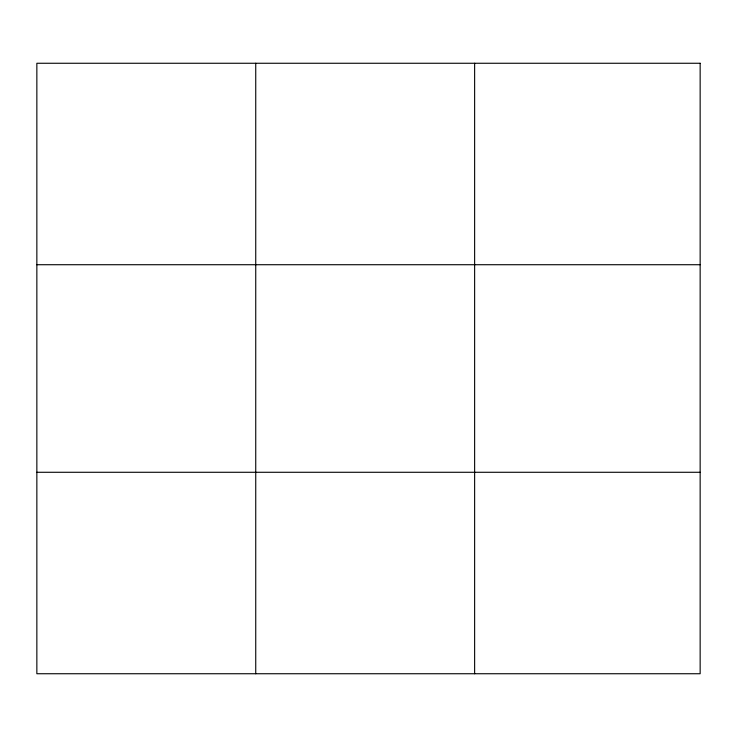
<?xml version="1.0" encoding="UTF-8"?>
<svg xmlns="http://www.w3.org/2000/svg" width="737" height="737" viewBox="0 0 737 737"><rect width="100%" height="100%" fill="white"/><g stroke="black" fill="none" stroke-linecap="round" stroke-linejoin="round"><path stroke-width="1.11" d="M255.739 63.262L255.739 673.738M474.628 63.262L474.628 673.738M36.85 264.721L700.15 264.721M36.85 472.279L700.15 472.279M700.15 63.262L700.15 673.738L36.85 673.738L36.85 63.262L700.15 63.262"/></g></svg>
